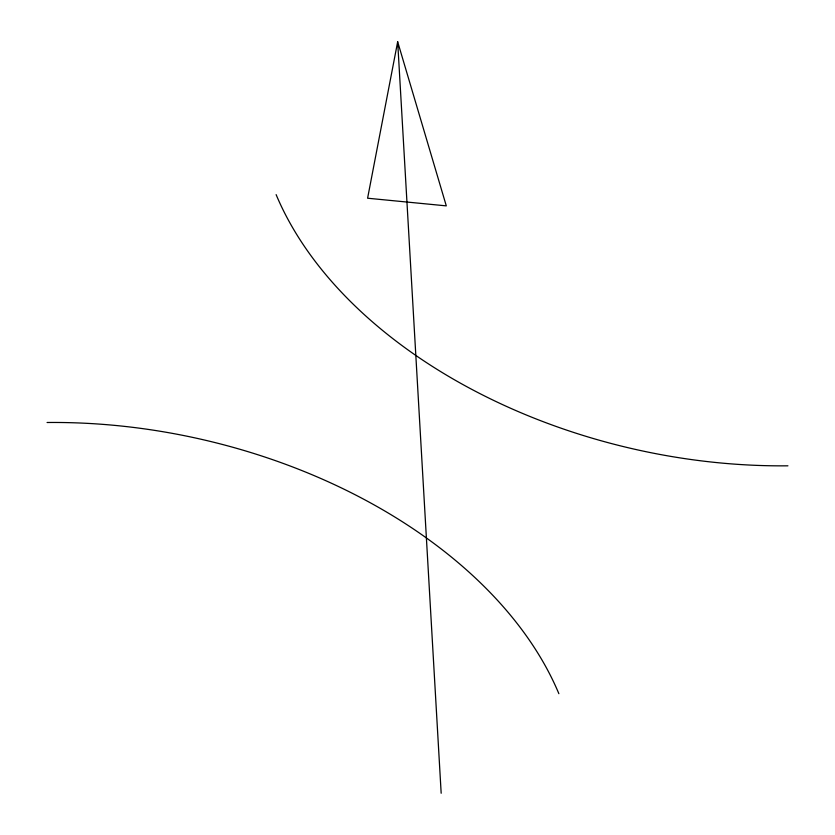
<?xml version="1.0" encoding="UTF-8"?>
<svg xmlns="http://www.w3.org/2000/svg" width="835" height="835" viewBox="0 0 835 835"><rect width="100%" height="100%" fill="white"/><g stroke="black" fill="none" stroke-linecap="round" stroke-linejoin="round"><path stroke-width="1.25" d="M397.669 41.75L367.598 198.219L446.297 205.869L397.669 41.75L441.172 793.25M787.937 465.815A449.637 294.985 12.5 0 1 276.124 194.628M47.063 422.5A449.637 294.985 12.5 0 1 558.876 693.697"/></g></svg>
